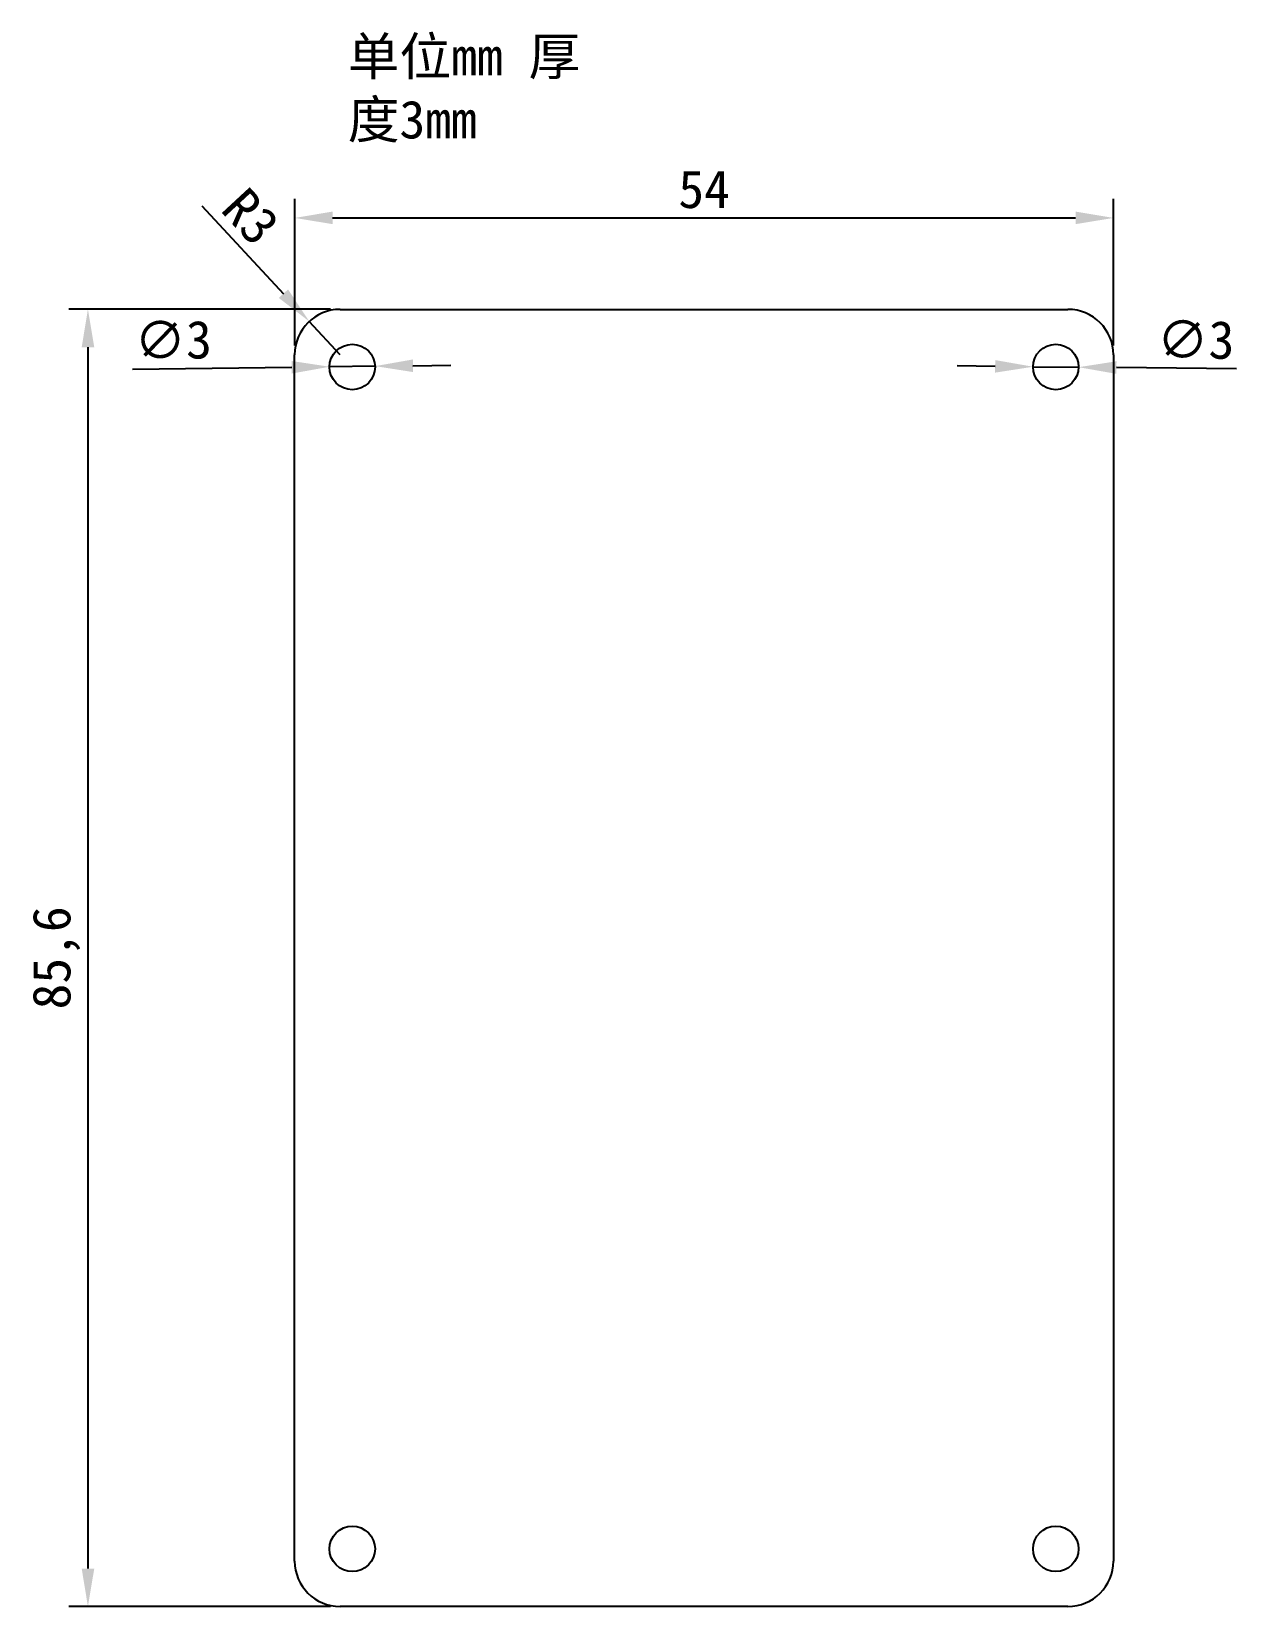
# Model space of a CAD drawing. Header units: millimetres. Extents: x -17 to 62, y 0 to 104.
import ezdxf

# ---------------------------------------------------------------- set-up
doc = ezdxf.new("R2010")
doc.units = ezdxf.units.MM
doc.dimstyles.new('ISO-25', dxfattribs={"dimtxt": 2.5, "dimasz": 2.5, "dimexe": 1.25, "dimexo": 0.625, "dimtad": 1, "dimtxsty": 'Standard', "dimcen": 2.5, "dimadec": 0, "dimazin": 0, "dimtfac": 1, "dimtmove": 0, "dimatfit": 3, "dimfxl": 1, "dimarcsym": 0})

# ---------------------------------------------------------------- blocks, each defined once
blk = doc.blocks.new('*D39')
at = {"color": 0, "lineweight": -2, "transparency": 16777216}
for p, q in [((0.14, 82.88), (0.14, 92.54)), ((54.14, 82.88), (54.14, 92.54)), ((2.64, 91.29), (51.64, 91.29))]:
    blk.add_line(p, q, dxfattribs=at)
at = {"color": 0, "transparency": 16777216}
for points in [[(2.64, 91.71), (2.64, 90.88), (0.14, 91.29)], [(51.64, 91.71), (51.64, 90.88), (54.14, 91.29)]]:
    blk.add_solid(points, dxfattribs=at)
at = {"layer": 'Defpoints', "color": 0, "transparency": 16777216}
for p in [(54.14, 91.29), (0.14, 82.26), (54.14, 82.26)]:
    blk.add_point(p, dxfattribs=at)
at = {"color": 0, "transparency": 16777216, "insert": (27.14, 93.17), "char_height": 2.5, "attachment_point": 5}
blk.add_mtext('54', dxfattribs=at)
blk = doc.blocks.new('*D40')
at = {"color": 0, "lineweight": -2, "transparency": 16777216}
for p, q in [((2.51, 85.26), (-14.75, 85.26)), ((-13.5, 82.76), (-13.5, 2.16)), ((2.51, -0.34), (-14.75, -0.34))]:
    blk.add_line(p, q, dxfattribs=at)
at = {"color": 0, "transparency": 16777216}
for points in [[(-13.91, 82.76), (-13.08, 82.76), (-13.5, 85.26)], [(-13.91, 2.16), (-13.08, 2.16), (-13.5, -0.34)]]:
    blk.add_solid(points, dxfattribs=at)
at = {"layer": 'Defpoints', "color": 0, "transparency": 16777216}
for p in [(3.14, 85.26), (-13.5, -0.34), (3.14, -0.34)]:
    blk.add_point(p, dxfattribs=at)
at = {"color": 0, "transparency": 16777216, "insert": (-15.58, 42.46), "char_height": 2.5, "attachment_point": 5, "rotation": 90}
blk.add_mtext('85,6', dxfattribs=at)
blk = doc.blocks.new('*D41')
at = {"color": 0, "lineweight": -2, "transparency": 16777216}
for p, q in [((-10.56, 81.31), (-0.06, 81.44)), ((5.44, 81.51), (2.44, 81.47)), ((7.94, 81.54), (10.44, 81.57))]:
    blk.add_line(p, q, dxfattribs=at)
at = {"color": 0, "transparency": 16777216}
for points in [[(-0.07, 81.85), (-0.06, 81.02), (2.44, 81.47)], [(7.93, 81.95), (7.94, 81.12), (5.44, 81.51)]]:
    blk.add_solid(points, dxfattribs=at)
at = {"layer": 'Defpoints', "color": 0, "transparency": 16777216}
for p in [(2.44, 81.47), (5.44, 81.51)]:
    blk.add_point(p, dxfattribs=at)
at = {"color": 0, "transparency": 16777216, "insert": (-7.88, 83.22), "char_height": 2.5, "attachment_point": 5, "rotation": 0.7149}
blk.add_mtext('∅3', dxfattribs=at)
blk = doc.blocks.new('*D44')
at = {"color": 0, "lineweight": -2, "transparency": 16777216}
for p, q in [((46.34, 81.49), (43.84, 81.52)), ((48.84, 81.47), (51.84, 81.44)), ((62.25, 81.34), (54.34, 81.42))]:
    blk.add_line(p, q, dxfattribs=at)
at = {"color": 0, "transparency": 16777216}
for points in [[(46.34, 81.91), (46.33, 81.08), (48.84, 81.47)], [(54.34, 81.83), (54.33, 81), (51.84, 81.44)]]:
    blk.add_solid(points, dxfattribs=at)
at = {"layer": 'Defpoints', "color": 0, "transparency": 16777216}
for p in [(48.84, 81.47), (51.84, 81.44)]:
    blk.add_point(p, dxfattribs=at)
at = {"color": 0, "transparency": 16777216, "insert": (59.56, 83.24), "char_height": 2.5, "attachment_point": 5, "rotation": 359.4535}
blk.add_mtext('∅3', dxfattribs=at)
blk = doc.blocks.new('*D45')
at = {"color": 0, "lineweight": -2, "transparency": 16777216}
for p, q in [((-5.99, 92.09), (-0.6, 86.29)), ((3.14, 82.26), (1.1, 84.46))]:
    blk.add_line(p, q, dxfattribs=at)
at = {"color": 0, "transparency": 16777216}
blk.add_solid([(-0.3, 86.57), (-0.91, 86.01), (1.1, 84.46)], dxfattribs=at)
at = {"layer": 'Defpoints', "color": 0, "transparency": 16777216}
for p in [(1.1, 84.46), (3.14, 82.26)]:
    blk.add_point(p, dxfattribs=at)
at = {"color": 0, "transparency": 16777216, "insert": (-2.77, 91.38), "char_height": 2.5, "attachment_point": 5, "rotation": 312.8401}
blk.add_mtext('R3', dxfattribs=at)

msp = doc.modelspace()

# ---------------------------------------------------------------- linework, layer by layer
for p, q in [((3.136, 85.256), (51.136, 85.256)), ((0.136, 2.656), (0.136, 82.256)), ((54.136, 82.256), (54.136, 2.656)), ((51.136, -0.344), (3.136, -0.344))]:
    msp.add_line(p, q)
for centre in [(3.936, 81.456), (50.336, 81.456), (3.936, 3.456), (50.336, 3.456)]:
    msp.add_circle(centre, 1.5)
for centre, start, end in [((3.136, 82.256), 90, 180), ((51.136, 82.256), 0, 90), ((3.136, 2.656), 180, 270), ((51.136, 2.656), 270, 0)]:
    msp.add_arc(centre, 3, start, end)

# ---------------------------------------------------------------- texts
at = {"insert": (3.638, 103.205), "char_height": 2.5, "attachment_point": 1}
msp.add_mtext_dynamic_manual_height_columns('{\\fSimSun|b0|i0|c134|p2;单位}mm {\\fSimSun|b0|i0|c134|p2;厚度}3mm', width=16.6758, gutter_width=12.5, heights=[0], dxfattribs=at)

# ---------------------------------------------------------------- dimensions: what is measured, and where the dimension line sits
dim = msp.add_linear_dim(base=(54.136, 91.294), p1=(0.136, 82.256), p2=(54.136, 82.256), dimstyle='ISO-25')
dim.commit()
dim.dimension.update_dxf_attribs({"geometry": '*D39', "text_midpoint": (27.136, 93.169)})
dim = msp.add_radius_dim(center=(3.136, 82.256), mpoint=(1.096, 84.456), dimstyle='ISO-25')
dim.commit()
dim.dimension.update_dxf_attribs({"geometry": '*D45', "text_midpoint": (-2.77, 91.383)})
dim = msp.add_linear_dim(base=(-13.495, -0.344), p1=(3.136, 85.256), p2=(3.136, -0.344), angle=90, dimstyle='ISO-25')
dim.commit()
dim.dimension.update_dxf_attribs({"geometry": '*D40', "text_midpoint": (-15.579, 42.456)})
dim = msp.add_diameter_dim_2p(p1=(5.436, 81.507), p2=(2.436, 81.469), dimstyle='ISO-25')
dim.commit()
dim.dimension.update_dxf_attribs({"geometry": '*D41', "text_midpoint": (-7.855, 81.341), "dimtype": 163})
dim = msp.add_diameter_dim_2p(p1=(48.836, 81.471), p2=(51.836, 81.442), dimstyle='ISO-25')
dim.commit()
dim.dimension.update_dxf_attribs({"geometry": '*D44', "text_midpoint": (59.562, 83.243)})

doc.saveas('drawing.dxf')
